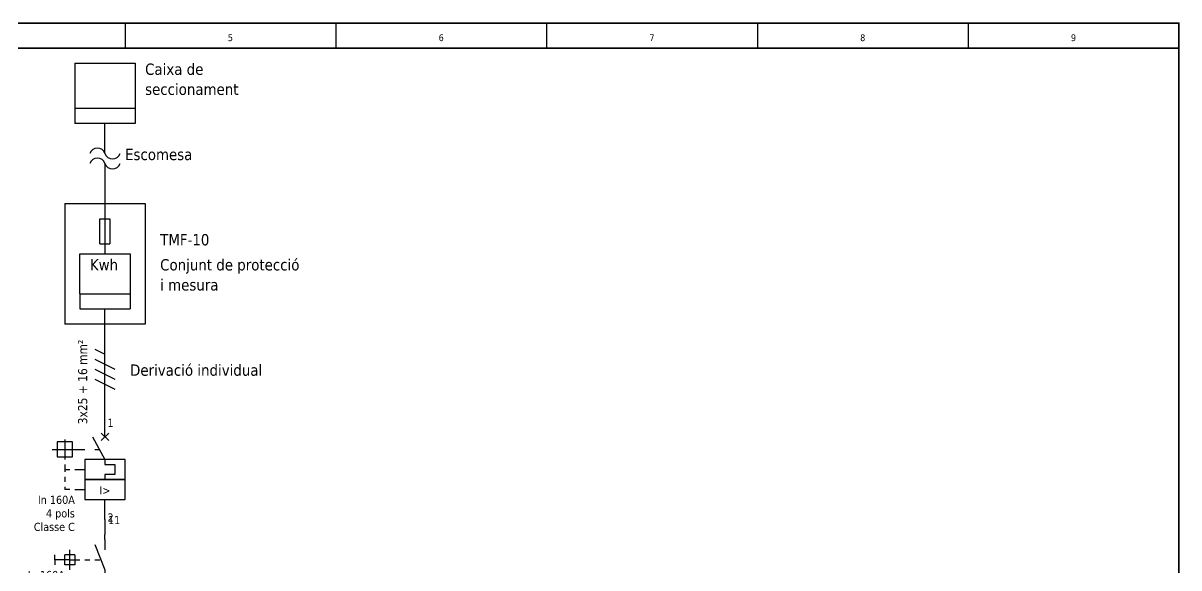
# Model space of a CAD drawing. Header units: millimetres. Extents: x 0 to 420, y 0 to 297.
# Drawn here: x 189.7 to 420, y 188.4 to 297 of the extents above; entities that cross this region are included whole.
import ezdxf
from ezdxf.enums import TextEntityAlignment as Align

# ---------------------------------------------------------------- set-up
doc = ezdxf.new("R2010")
doc.units = ezdxf.units.MM
for name, color, linetype, lineweight in [('EPLAN100', 7, 'Continuous', 50), ('EPLAN108', 5, 'Continuous', 35), ('EPLAN201', 7, 'Continuous', 35), ('EPLAN300', 5, 'Continuous', 25), ('EPLAN304', 5, 'Continuous', 25), ('EPLAN311', 1, 'Continuous', 25), ('EPLAN420', 7, 'Continuous', 35), ('EPLAN453', 7, 'Continuous', 35), ('EPLAN500', 7, 'Continuous', 35), ('EPLAN501', 7, 'Continuous', 35), ('EPLAN502', 7, 'Continuous', 35), ('EPLAN503', 7, 'Continuous', 35)]:
    doc.layers.add(name, color=color, linetype=linetype, lineweight=lineweight)
doc.styles.add('Tahoma', font='')
doc.styles.get('Tahoma').set_extended_font_data('Tahoma')

# ---------------------------------------------------------------- blocks, each defined once
blk = doc.blocks.new('EPLFRAME')
at = {"layer": 'EPLAN201', "color": 0, "linetype": 'Continuous', "lineweight": 25, "ltscale": 4}
for p, q in [((210, 297), (210, 292)), ((252, 297), (252, 292)), ((294, 297), (294, 292)), ((336, 297), (336, 292)), ((378, 297), (378, 292))]:
    blk.add_line(p, q, dxfattribs=at)
at = {"layer": 'EPLAN201', "color": 0, "linetype": 'Continuous', "lineweight": 35, "ltscale": 4}
blk.add_line((0, 292), (420, 292), dxfattribs=at)
blk.add_lwpolyline([(0, 0), (420, 0), (420, 297), (0, 297)], close=True, dxfattribs=at)
at = {"color": 0}
for tag, p in [('53_19005_1', (21, 293)), ('53_19005', (63, 293)), ('53_19005_8', (105, 293)), ('53_19005_6', (147, 293)), ('53_19005_7', (189, 293)), ('53_19005_9', (231, 293)), ('53_19005_3', (273, 293)), ('53_19005_2', (315, 293)), ('53_19005_4', (357, 293)), ('53_19005_5', (399, 293))]:
    blk.add_attdef(tag, text='', height=1.3545, dxfattribs=at).set_placement(p, align=Align.BOTTOM_CENTER)
for tag, p, height in [('4_11041', (1, 19.2575), 2.2575), ('4_11071[1]', (1, 14.6254), 1.6254), ('4_11074[1]', (21, 14.6254), 1.6254), ('4_11070[1]', (41, 14.6254), 1.6254), ('4_11024', (73, 14.6254), 1.6254), ('14_10014', (101, 14.2575), 2.2575), ('14_10015', (185, 14.2575), 2.2575), ('4_11011', (231, 14.2575), 2.2575), ('4_11030', (301, 14.2575), 2.2575), ('4_11036', (374, 14.6254), 1.6254), ('4_11071[2]', (1, 10.6254), 1.6254), ('4_11074[2]', (21, 10.6254), 1.6254), ('4_11070[2]', (41, 10.6254), 1.6254), ('4_11022', (73, 10.6254), 1.6254), ('4_1540', (374, 10.6254), 1.6254), ('14_10011', (101, 7.2575), 2.2575), ('4_11071[3]', (1, 6.6254), 1.6254), ('4_11074[3]', (21, 6.6254), 1.6254), ('4_11070[3]', (41, 6.6254), 1.6254), ('4_11080', (73, 6.6254), 1.6254), ('4_11059', (301, 6.6254), 1.6254), ('14_10013', (332, 6.6254), 1.6254), ('14_10151', (73, 2.6254), 1.6254), ('14_10300', (415, 2.6254), 1.6254)]:
    blk.add_attdef(tag, p, '', height=height, dxfattribs=at)
for tag, height, p in [('4_11040', 2.2575, (419, 19.2575)), ('4_11000', 1.6254, (419, 6.6254)), ('4_11085', 1.6254, (141, 2.6254)), ('4_11086', 1.6254, (183, 2.6254)), ('4_25020', 1.6254, (413, 2.6254))]:
    blk.add_attdef(tag, text='', height=height, dxfattribs=at).set_placement(p, align=Align.RIGHT)
blk = doc.blocks.new('EPLSYM_LibraryIEC_symbol_Symbol3614_Variant0_Placement1')
at = {"layer": 'EPLAN300', "color": 5, "linetype": 'Continuous', "lineweight": 25, "ltscale": 4}
for p, q in [((0, 8), (0, 5)), ((0, 4), (0, 5)), ((-2, 3), (0, -2)), ((-10, 0), (-10, 1)), ((-10, 0), (-10, -1)), ((-9, 0), (-10, 0)), ((-8, 0), (-9, 0)), ((-8, -1), (-8, 1)), ((-6, 1), (-8, 1)), ((-7, 0), (-8, 0)), ((-7, 1), (-7, 2)), ((-7, -1), (-7, 1)), ((-7, 0), (-6, 0)), ((-6, 1), (-6, -1)), ((-6, 0), (-5, 0)), ((-4, 0), (-3, 0)), ((-2, 0), (-1, 0)), ((-6, -1), (-8, -1)), ((-7, -2), (-7, -1)), ((-7, -4), (-7, -3)), ((0, -4), (0, -9)), ((-7, -5), (-7, -6)), ((-7, -6), (-6, -6)), ((-5, -6), (-4, -6)), ((-3, -6), (-2, -6)), ((0, -9), (0, -11))]:
    blk.add_line(p, q, dxfattribs=at)
at = {"layer": 'EPLAN300', "color": 5, "linetype": 'Continuous', "lineweight": 25}
for p, q in [((0, 4), (0, 2)), ((0, -2), (0, -4))]:
    blk.add_line(p, q, dxfattribs=at)
at = {"layer": 'EPLAN300', "color": 5, "linetype": 'Continuous', "lineweight": 25, "ltscale": 4}
blk.add_ellipse((0, -6), major_axis=(2, 0), ratio=0.5, start_param=-6.283185, end_param=0, dxfattribs=at)
at = {"color": 5}
blk.add_attdef('17_20029[1]', text='', height=1.17, dxfattribs=at).set_placement((0.6, 9.3), align=Align.BOTTOM_LEFT)
at = {"color": 0}
blk.add_attdef('17_20028[1]', text='', height=1.63, dxfattribs=at).set_placement((0.6, 6.6), align=Align.BOTTOM_LEFT)
at = {"color": 5}
blk.add_attdef('17_20010', text='', height=2.26, dxfattribs=at).set_placement((-8, -2.82), align=Align.MIDDLE_RIGHT)
at = {"color": 73}
blk.add_attdef('17_20300', text='', height=1.63, dxfattribs=at).set_placement((-8, -5.85), align=Align.MIDDLE_RIGHT)
at = {"color": 0}
for tag, p in [('17_20027', (-8, -8.39)), ('17_20901[1]', (-8, -10.93)), ('17_20011', (-8, -13.47)), ('17_20025', (-8, -16)), ('17_20024', (-8, -18.54))]:
    blk.add_attdef(tag, text='', height=1.63, dxfattribs=at).set_placement(p, align=Align.MIDDLE_RIGHT)
blk.add_attdef('17_20028[2]', text='', height=1.63, dxfattribs=at).set_placement((0.6, -7.68), align=Align.TOP_LEFT)
at = {"color": 5}
blk.add_attdef('17_20029[2]', text='', height=1.17, dxfattribs=at).set_placement((0.6, -9.84), align=Align.TOP_LEFT)
at = {"color": 3}
blk.add_attdef('17_20201[1]', text='', height=1.63, dxfattribs=at).set_placement((-8, -21.08), align=Align.MIDDLE_RIGHT)
blk = doc.blocks.new('EPLSYM_LibraryIEC_symbol_Symbol1537_Variant0_Placement1')
at = {"layer": 'EPLAN300', "color": 5, "linetype": 'Continuous', "lineweight": 25, "ltscale": 4}
for p, q in [((0, 2.5), (0, 6)), ((-2.5, 2.5), (0, -2)), ((-0.75, 1.75), (0.75, 3.25)), ((-0.75, 3.25), (0.75, 1.75)), ((-10.5, 0), (-4, 0)), ((-8, 2), (-8, -2)), ((-2, 0), (-1, 0)), ((-8, -3), (-8, -4)), ((-8, -4), (-7, -4)), ((-8, -4), (-8, -4.5)), ((-6, -4), (-4, -4)), ((-8, -5.5), (-8, -6.5)), ((-8, -7.5), (-8, -8)), ((-7, -8), (-8, -8)), ((-6, -8), (-4, -8)), ((0, -14), (0, -10))]:
    blk.add_line(p, q, dxfattribs=at)
for points in [[(-9.5, -1.5), (-6.5, -1.5), (-6.5, 1.5), (-9.5, 1.5)], [(-4, -6), (4, -6), (4, -2), (-4, -2)], [(-4, -10), (4, -10), (4, -6), (-4, -6)]]:
    blk.add_lwpolyline(points, close=True, dxfattribs=at)
blk.add_lwpolyline([(0, -2), (0, -3), (2, -3), (2, -5), (0, -5), (0, -6)], dxfattribs=at)
at = {"color": 5}
blk.add_attdef('17_20029[1]', text='', height=1.1739, dxfattribs=at).set_placement((0.5, 6.7), align=Align.BOTTOM_LEFT)
at = {"color": 0}
blk.add_attdef('17_20028[1]', text='', height=1.6254, dxfattribs=at).set_placement((0.5, 4), align=Align.BOTTOM_LEFT)
at = {"color": 5}
blk.add_attdef('17_20010', text='', height=2.2575, dxfattribs=at).set_placement((-6, -9.4), align=Align.MIDDLE_RIGHT)
at = {"color": 0}
blk.add_attdef('17_20028[2]', text='', height=1.6254, dxfattribs=at).set_placement((0.5, -9.6), align=Align.TOP_LEFT)
at = {"color": 73}
blk.add_attdef('17_20300', text='', height=1.6254, dxfattribs=at).set_placement((-6, -12.4315), align=Align.MIDDLE_RIGHT)
at = {"color": 5}
blk.add_attdef('17_20029[2]', text='', height=1.1739, dxfattribs=at).set_placement((0.5, -11.76), align=Align.TOP_LEFT)
at = {"color": 0}
for tag, p in [('17_20027', (-6, -14.9695)), ('17_20901[1]', (-6, -17.5075)), ('17_20011', (-6, -20.0455)), ('17_20025', (-6, -22.5835)), ('17_20024', (-6, -25.1215))]:
    blk.add_attdef(tag, text='', height=1.6254, dxfattribs=at).set_placement(p, align=Align.MIDDLE_RIGHT)
at = {"color": 3}
blk.add_attdef('17_20201[1]', text='', height=1.6254, dxfattribs=at).set_placement((-6, -27.6595), align=Align.MIDDLE_RIGHT)
at = {"layer": 'EPLAN300', "color": 5, "style": 'Tahoma'}
blk.add_text('I>', height=1.6254, dxfattribs=at).set_placement((0, -8.18), align=Align.MIDDLE_CENTER)
blk = doc.blocks.new('EPLSYM_LibrarySPECIAL_Symbol4_Variant0_Placement2_21')
at = {"layer": 'EPLAN304', "color": 5, "linetype": 'Continuous', "lineweight": 25, "ltscale": 4}
blk.add_line((0, 0), (0, 22), dxfattribs=at)
at = {"color": 5}
for tag, p in [('17_20010', (0, 20.4)), ('17_20040', (0, 13.95)), ('17_20041', (0, 10.2)), ('17_20053', (0, 6.45)), ('17_20044', (0, 2.7))]:
    blk.add_attdef(tag, text='', height=2.26, dxfattribs=at).set_placement(p, align=Align.BOTTOM_RIGHT)
at = {"color": 73}
blk.add_attdef('17_20300', text='', height=1.63, dxfattribs=at).set_placement((0, 17.7), align=Align.BOTTOM_RIGHT)
at = {"color": 0}
blk.add_attdef('17_20011', text='', height=1.63, dxfattribs=at).set_placement((0, 0), align=Align.BOTTOM_RIGHT)
blk = doc.blocks.new('EPLSYM_LibrarySPECIAL_Symbol4_Variant0_Placement2_22')
at = {"layer": 'EPLAN304', "color": 5, "linetype": 'Continuous', "lineweight": 25, "ltscale": 4}
blk.add_line((0, 0), (4, -2), dxfattribs=at)
at = {"color": 5}
for tag, p in [('17_20010', (0, 20.4)), ('17_20040', (0, 13.95)), ('17_20041', (0, 10.2)), ('17_20053', (0, 6.45)), ('17_20044', (0, 2.7))]:
    blk.add_attdef(tag, text='', height=2.26, dxfattribs=at).set_placement(p, align=Align.BOTTOM_RIGHT)
at = {"color": 73}
blk.add_attdef('17_20300', text='', height=1.63, dxfattribs=at).set_placement((0, 17.7), align=Align.BOTTOM_RIGHT)
at = {"color": 0}
blk.add_attdef('17_20011', text='', height=1.63, dxfattribs=at).set_placement((0, 0), align=Align.BOTTOM_RIGHT)
blk = doc.blocks.new('EPLSYM_LibrarySPECIAL_Symbol4_Variant0_Placement2_23')
at = {"layer": 'EPLAN304', "color": 5, "linetype": 'Continuous', "lineweight": 25, "ltscale": 4}
blk.add_line((0, 0), (4, -2), dxfattribs=at)
at = {"color": 5}
for tag, p in [('17_20010', (0, 20.4)), ('17_20040', (0, 13.95)), ('17_20041', (0, 10.2)), ('17_20053', (0, 6.45)), ('17_20044', (0, 2.7))]:
    blk.add_attdef(tag, text='', height=2.26, dxfattribs=at).set_placement(p, align=Align.BOTTOM_RIGHT)
at = {"color": 73}
blk.add_attdef('17_20300', text='', height=1.63, dxfattribs=at).set_placement((0, 17.7), align=Align.BOTTOM_RIGHT)
at = {"color": 0}
blk.add_attdef('17_20011', text='', height=1.63, dxfattribs=at).set_placement((0, 0), align=Align.BOTTOM_RIGHT)
blk = doc.blocks.new('EPLSYM_LibrarySPECIAL_Symbol4_Variant0_Placement2_24')
at = {"layer": 'EPLAN304', "color": 5, "linetype": 'Continuous', "lineweight": 25, "ltscale": 4}
blk.add_line((0, 0), (4, -2), dxfattribs=at)
at = {"color": 5}
for tag, p in [('17_20010', (0, 20.4)), ('17_20040', (0, 13.95)), ('17_20041', (0, 10.2)), ('17_20053', (0, 6.45)), ('17_20044', (0, 2.7))]:
    blk.add_attdef(tag, text='', height=2.26, dxfattribs=at).set_placement(p, align=Align.BOTTOM_RIGHT)
at = {"color": 73}
blk.add_attdef('17_20300', text='', height=1.63, dxfattribs=at).set_placement((0, 17.7), align=Align.BOTTOM_RIGHT)
at = {"color": 0}
blk.add_attdef('17_20011', text='', height=1.63, dxfattribs=at).set_placement((0, 0), align=Align.BOTTOM_RIGHT)
blk = doc.blocks.new('EPLSYM_LibrarySPECIAL_Symbol4_Variant0_Placement2_53')
at = {"layer": 'EPLAN304', "color": 5, "linetype": 'Continuous', "lineweight": 25, "ltscale": 4}
blk.add_line((0, 0), (2, -1), dxfattribs=at)
at = {"color": 5}
for tag, p in [('17_20010', (0, 20.4)), ('17_20040', (0, 13.95)), ('17_20041', (0, 10.2)), ('17_20053', (0, 6.45)), ('17_20044', (0, 2.7))]:
    blk.add_attdef(tag, text='', height=2.26, dxfattribs=at).set_placement(p, align=Align.BOTTOM_RIGHT)
at = {"color": 73}
blk.add_attdef('17_20300', text='', height=1.63, dxfattribs=at).set_placement((0, 17.7), align=Align.BOTTOM_RIGHT)
at = {"color": 0}
blk.add_attdef('17_20011', text='', height=1.63, dxfattribs=at).set_placement((0, 0), align=Align.BOTTOM_RIGHT)

msp = doc.modelspace()

# ---------------------------------------------------------------- linework, layer by layer
at = {"layer": 'EPLAN100', "color": 0, "linetype": 'Continuous', "lineweight": 30, "ltscale": 4}
for p, q in [((200, 289), (212, 289)), ((200, 289), (200, 278)), ((212, 289), (212, 278)), ((212, 280), (200, 280)), ((200, 278), (200, 277)), ((212, 277), (200, 277)), ((206, 271), (206, 277)), ((212, 278), (212, 277)), ((206, 269), (206, 251)), ((198, 261), (214, 261)), ((198, 261), (198, 237)), ((214, 261), (214, 237)), ((205, 258), (207, 258)), ((205, 253), (205, 258)), ((207, 258), (207, 253)), ((205, 253), (207, 253)), ((201, 251), (211, 251)), ((201, 243), (201, 251)), ((211, 251), (211, 243)), ((201, 243), (211, 243)), ((201, 243), (201, 240)), ((211, 243), (211, 240)), ((201, 240), (211, 240)), ((214, 237), (198, 237))]:
    msp.add_line(p, q, dxfattribs=at)
for centre, start, end in [((204.5, 270.5), 18.4349488, 161.5650512), ((204.5, 268.5), 18.4349488, 161.5650512), ((207.5, 271.5), 198.4349488, 341.5650512), ((207.5, 269.5), 198.4349488, 341.5650512)]:
    msp.add_arc(centre, 1.58114, start, end, dxfattribs=at)
at = {"layer": 'EPLAN311', "color": 1, "linetype": 'Continuous', "lineweight": 25, "ltscale": 4}
msp.add_line((206, 198), (206, 200), dxfattribs=at)

# ---------------------------------------------------------------- block references
ref = msp.add_blockref('EPLFRAME', (0, 0))
ref.add_attrib('53_19005_2', '7', dxfattribs={"layer": 'EPLAN453', "color": 0, "height": 1.3545, "style": 'Tahoma'}).set_placement((315, 293), align=Align.BOTTOM_CENTER)
ref.add_attrib('53_19005_3', '6', dxfattribs={"layer": 'EPLAN453', "color": 0, "height": 1.3545, "style": 'Tahoma'}).set_placement((273, 293), align=Align.BOTTOM_CENTER)
ref.add_attrib('53_19005_4', '8', dxfattribs={"layer": 'EPLAN453', "color": 0, "height": 1.3545, "style": 'Tahoma'}).set_placement((357, 293), align=Align.BOTTOM_CENTER)
ref.add_attrib('53_19005_5', '9', dxfattribs={"layer": 'EPLAN453', "color": 0, "height": 1.3545, "style": 'Tahoma'}).set_placement((399, 293), align=Align.BOTTOM_CENTER)
ref.add_attrib('53_19005_9', '5', dxfattribs={"layer": 'EPLAN453', "color": 0, "height": 1.3545, "style": 'Tahoma'}).set_placement((231, 293), align=Align.BOTTOM_CENTER)
for name, p in [('EPLSYM_LibrarySPECIAL_Symbol4_Variant0_Placement2_21', (206, 218)), ('EPLSYM_LibrarySPECIAL_Symbol4_Variant0_Placement2_53', (204, 232)), ('EPLSYM_LibrarySPECIAL_Symbol4_Variant0_Placement2_22', (204, 230)), ('EPLSYM_LibrarySPECIAL_Symbol4_Variant0_Placement2_23', (204, 228)), ('EPLSYM_LibrarySPECIAL_Symbol4_Variant0_Placement2_24', (204, 226))]:
    msp.add_blockref(name, p)
ref = msp.add_blockref('EPLSYM_LibraryIEC_symbol_Symbol1537_Variant0_Placement1', (206, 212))
ref.add_attrib('17_20028[1]', '1', dxfattribs={"layer": 'EPLAN420', "color": 0, "height": 1.6254, "style": 'Tahoma'}).set_placement((206.5, 216), align=Align.BOTTOM_LEFT)
ref.add_attrib('17_20028[2]', '2', dxfattribs={"layer": 'EPLAN420', "color": 0, "height": 1.6254, "style": 'Tahoma'}).set_placement((206.5, 199.24148), align=Align.TOP_LEFT)
ref.add_attrib('17_20027', 'In 160A', dxfattribs={"layer": 'EPLAN500', "color": 0, "height": 1.6254, "style": 'Tahoma'}).set_placement((200, 201.94582), align=Align.MIDDLE_RIGHT)
ref.add_attrib('17_20011', '4 pols', dxfattribs={"layer": 'EPLAN501', "color": 0, "height": 1.6254, "style": 'Tahoma'}).set_placement((200, 199.24582), align=Align.MIDDLE_RIGHT)
ref.add_attrib('17_20025', 'Classe C', dxfattribs={"layer": 'EPLAN502', "color": 0, "height": 1.6254, "style": 'Tahoma'}).set_placement((200, 196.54582), align=Align.MIDDLE_RIGHT)
ref = msp.add_blockref('EPLSYM_LibraryIEC_symbol_Symbol3614_Variant0_Placement1', (206, 190))
ref.add_attrib('17_20028[1]', '11', dxfattribs={"layer": 'EPLAN420', "color": 0, "height": 1.6254, "style": 'Tahoma'}).set_placement((206.6, 196.6), align=Align.BOTTOM_LEFT)
ref.add_attrib('17_20028[2]', '12', dxfattribs={"layer": 'EPLAN420', "color": 0, "height": 1.6254, "style": 'Tahoma'}).set_placement((206.6, 179.64148), align=Align.TOP_LEFT)
ref.add_attrib('17_20027', 'In 160A', dxfattribs={"layer": 'EPLAN500', "color": 0, "height": 1.6254, "style": 'Tahoma'}).set_placement((198, 186.94582), align=Align.MIDDLE_RIGHT)
ref.add_attrib('17_20011', '300 mA', dxfattribs={"layer": 'EPLAN501', "color": 0, "height": 1.6254, "style": 'Tahoma'}).set_placement((198, 184.24582), align=Align.MIDDLE_RIGHT)
ref.add_attrib('17_20025', '4 pols', dxfattribs={"layer": 'EPLAN502', "color": 0, "height": 1.6254, "style": 'Tahoma'}).set_placement((198, 181.54582), align=Align.MIDDLE_RIGHT)
ref.add_attrib('17_20024', 'Classe A', dxfattribs={"layer": 'EPLAN503', "color": 0, "height": 1.6254, "style": 'Tahoma'}).set_placement((198, 178.84582), align=Align.MIDDLE_RIGHT)

# ---------------------------------------------------------------- texts
at = {"layer": 'EPLAN108', "color": 5, "style": 'Tahoma'}
for s, p in [('Caixa de', (214, 286)), ('seccionament', (214, 282)), ('Escomesa', (210, 269)), ('TMF-10', (217, 252)), ('Kwh', (203, 247)), ('Conjunt de protecció', (217, 247)), ('i mesura', (217, 243)), ('Derivació individual', (211, 226))]:
    msp.add_text(s, height=2.2575, dxfattribs=at).set_placement(p, align=Align.BOTTOM_LEFT)
msp.add_text('3x25 + 16 mm²', height=1.806, rotation=90, dxfattribs=at).set_placement((203, 217), align=Align.BOTTOM_LEFT)

doc.saveas('drawing.dxf')
